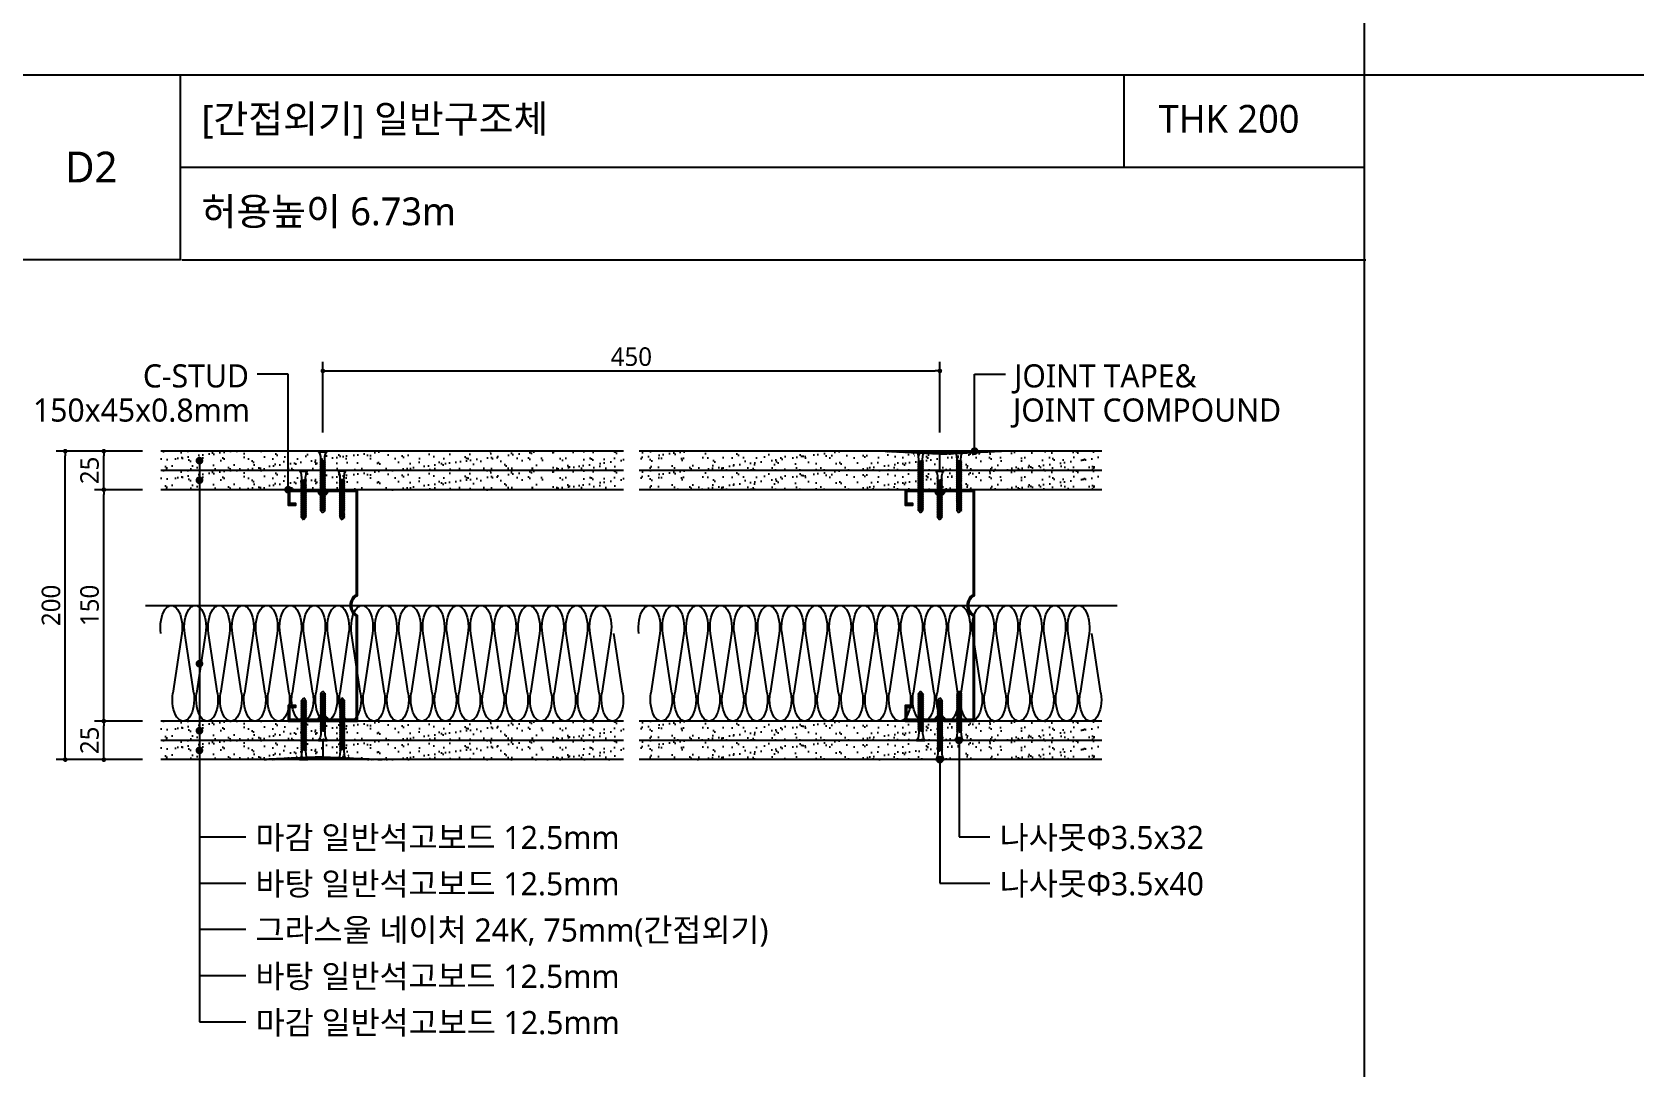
# Model space of a CAD drawing. Header units: millimetres. Extents: x 100 to 12387, y 55 to 2825.
# Drawn here: x 1899 to 2938, y 796 to 1468 of the extents above; entities that cross this region are included whole.
import ezdxf
from ezdxf.enums import TextEntityAlignment as Align

# ---------------------------------------------------------------- set-up
doc = ezdxf.new("R2010")
doc.units = ezdxf.units.MM
doc.header["$LTSCALE"] = 1000
doc.linetypes.add('CCEN', pattern=[35, 30, -2, 1, -2])
doc.layers.get('DEFPOINTS').update_dxf_attribs({"color": 161})
for name, color, linetype in [('CEN', 1, 'CCEN'), ('DIM', 7, 'Continuous'), ('HATCH', 8, 'Continuous'), ('TEXT', 7, 'Continuous'), ('경량철골', 2, 'Continuous'), ('나사못32', 8, 'Continuous'), ('나사못40', 8, 'Continuous'), ('단열재', 9, 'Continuous'), ('석고보드', 4, 'Continuous'), ('조인트컴파운드', 8, 'Continuous'), ('지시선', 1, 'Continuous')]:
    doc.layers.add(name, color=color, linetype=linetype)
doc.styles.add('맑은고딕', font='malgun_0.ttf')
doc.dimstyles.new('kcc', dxfattribs={"dimscale": 5, "dimtxt": 2, "dimasz": 2, "dimexe": 1.5, "dimexo": 2, "dimgap": 0.5, "dimtad": 1, "dimdec": 1, "dimrnd": 1.38778e-17, "dimzin": 12, "dimdsep": 46, "dimtxsty": '맑은고딕', "dimblk": 'DOT', "dimcen": 1, "dimdle": 1, "dimclrd": 1, "dimclre": 1, "dimclrt": 7, "dimazin": 0, "dimtfac": 3, "dimtdec": 1, "dimtix": 1, "dimtmove": 2, "dimatfit": 2, "dimldrblk": 'DOT', "dimfxl": 1, "dimtolj": 1, "dimtzin": 1, "dimlwd": -1, "dimlwe": -1, "dimarcsym": 0})

# ---------------------------------------------------------------- blocks, each defined once
blk = doc.blocks.new('kcc나사못32')
at = {"layer": '나사못32'}
for p, q in [((1.5, 30.6), (2.8, 32)), ((4, 30.5), (2.8, 32)), ((1.5, 29.9), (1, 29.6)), ((1, 29.6), (1.5, 29.3)), ((1.5, 28.6), (1, 28.3)), ((1, 28.3), (1.5, 28)), ((1.5, 27.3), (1, 27)), ((1, 27), (1.5, 26.7)), ((1.5, 26), (1, 25.7)), ((1, 25.7), (1.5, 25.4)), ((1.5, 24.7), (1, 24.4)), ((1, 24.4), (1.5, 24.1)), ((1.5, 23.4), (1, 23.1)), ((1, 23.1), (1.5, 22.8)), ((1.5, 22.1), (1, 21.8)), ((1, 21.8), (1.5, 21.5)), ((1.5, 20.8), (1, 20.5)), ((1.5, 30.6), (1.5, 29.9)), ((4, 30.5), (1.5, 29.9)), ((4, 29.9), (1.5, 29.9)), ((4, 29.9), (1.5, 29.3)), ((1.5, 29.3), (1.5, 28.6)), ((4, 29.2), (1.5, 28.6)), ((4, 28.6), (1.5, 28.6)), ((4, 28.6), (1.5, 28)), ((1.5, 28), (1.5, 27.3)), ((4, 27.9), (1.5, 27.3)), ((4, 27.3), (1.5, 27.3)), ((4, 27.3), (1.5, 26.7)), ((1.5, 26.7), (1.5, 26)), ((4, 26.6), (1.5, 26)), ((4, 26), (1.5, 26)), ((4, 26), (1.5, 25.4)), ((1.5, 25.4), (1.5, 24.7)), ((4, 25.3), (1.5, 24.7)), ((4, 24.7), (1.5, 24.7)), ((4, 24.7), (1.5, 24.1)), ((1.5, 24.1), (1.5, 23.4)), ((4, 24), (1.5, 23.4)), ((4, 23.4), (1.5, 23.4)), ((4, 23.4), (1.5, 22.8)), ((1.5, 22.8), (1.5, 22.1)), ((4, 22.7), (1.5, 22.1)), ((4, 22.1), (1.5, 22.1)), ((4, 22.1), (1.5, 21.5)), ((1.5, 21.5), (1.5, 20.8)), ((4, 21.4), (1.5, 20.8)), ((4, 20.8), (1.5, 20.8)), ((4, 20.8), (1.5, 20.2)), ((4, 30.5), (4.5, 30.2)), ((4.5, 30.2), (4, 29.9)), ((4, 29.9), (4, 29.2)), ((4, 29.2), (4.5, 28.9)), ((4.5, 28.9), (4, 28.6)), ((4, 28.6), (4, 27.9)), ((4, 27.9), (4.5, 27.6)), ((4.5, 27.6), (4, 27.3)), ((4, 27.3), (4, 26.6)), ((4, 26.6), (4.5, 26.3)), ((4.5, 26.3), (4, 26)), ((4, 26), (4, 25.3)), ((4, 25.3), (4.5, 25)), ((4.5, 25), (4, 24.7)), ((4, 24.7), (4, 24)), ((4, 24), (4.5, 23.7)), ((4.5, 23.7), (4, 23.4)), ((4, 23.4), (4, 22.7)), ((4, 22.7), (4.5, 22.4)), ((4.5, 22.4), (4, 22.1)), ((4, 22.1), (4, 21.4)), ((4, 21.4), (4.5, 21.1)), ((4.5, 21.1), (4, 20.8)), ((4, 20.8), (4, 20.1)), ((1, 20.5), (1.5, 20.2)), ((1.5, 19.5), (1, 19.2)), ((1, 19.2), (1.5, 18.9)), ((1.5, 18.2), (1, 17.9)), ((1, 17.9), (1.5, 17.6)), ((1.5, 16.9), (1, 16.6)), ((1, 16.6), (1.5, 16.3)), ((1.5, 15.6), (1, 15.3)), ((1, 15.3), (1.5, 15)), ((1.5, 14.3), (1, 14)), ((1, 14), (1.5, 13.7)), ((1.5, 13), (1, 12.7)), ((1, 12.7), (1.5, 12.4)), ((1.5, 11.7), (1, 11.4)), ((1, 11.4), (1.5, 11.1)), ((1.5, 10.4), (1, 10.1)), ((1.5, 20.2), (1.5, 19.5)), ((4, 20.1), (1.5, 19.5)), ((4, 19.5), (1.5, 19.5)), ((4, 19.5), (1.5, 18.9)), ((1.5, 18.9), (1.5, 18.2)), ((4, 18.8), (1.5, 18.2)), ((4, 18.2), (1.5, 18.2)), ((4, 18.2), (1.5, 17.6)), ((1.5, 17.6), (1.5, 16.9)), ((4, 17.5), (1.5, 16.9)), ((4, 16.9), (1.5, 16.9)), ((4, 16.9), (1.5, 16.3)), ((1.5, 16.3), (1.5, 15.6)), ((4, 16.2), (1.5, 15.6)), ((4, 15.6), (1.5, 15.6)), ((4, 15.6), (1.5, 15)), ((1.5, 15), (1.5, 14.3)), ((4, 14.9), (1.5, 14.3)), ((4, 14.3), (1.5, 14.3)), ((4, 14.3), (1.5, 13.7)), ((1.5, 13.7), (1.5, 13)), ((4, 13.6), (1.5, 13)), ((4, 13), (1.5, 13)), ((4, 13), (1.5, 12.4)), ((1.5, 12.4), (1.5, 11.7)), ((4, 12.3), (1.5, 11.7)), ((4, 11.7), (1.5, 11.7)), ((4, 11.7), (1.5, 11.1)), ((1.5, 11.1), (1.5, 10.4)), ((4, 11), (1.5, 10.4)), ((4, 10.4), (1.5, 10.4)), ((4, 10.4), (1.5, 9.8)), ((4, 20.1), (4.5, 19.8)), ((4.5, 19.8), (4, 19.5)), ((4, 19.5), (4, 18.8)), ((4, 18.8), (4.5, 18.5)), ((4.5, 18.5), (4, 18.2)), ((4, 18.2), (4, 17.5)), ((4, 17.5), (4.5, 17.2)), ((4.5, 17.2), (4, 16.9)), ((4, 16.9), (4, 16.2)), ((4, 16.2), (4.5, 15.9)), ((4.5, 15.9), (4, 15.6)), ((4, 15.6), (4, 14.9)), ((4, 14.9), (4.5, 14.6)), ((4.5, 14.6), (4, 14.3)), ((4, 14.3), (4, 13.6)), ((4, 13.6), (4.5, 13.3)), ((4.5, 13.3), (4, 13)), ((4, 13), (4, 12.3)), ((4, 12.3), (4.5, 12)), ((4.5, 12), (4, 11.7)), ((4, 11.7), (4, 11)), ((4, 11), (4.5, 10.7)), ((4.5, 10.7), (4, 10.4)), ((4, 10.4), (4, 9.7)), ((0, 0), (0, 0.4)), ((5.5, 0.4), (0, 0.4)), ((1, 10.1), (1.5, 9.8)), ((1.5, 9.1), (1, 8.8)), ((1, 8.8), (1.5, 8.5)), ((1.5, 7.8), (1, 7.5)), ((1, 7.5), (1.5, 7.2)), ((1.5, 6.5), (1, 6.2)), ((1, 6.2), (1.5, 5.9)), ((1.5, 9.8), (1.5, 9.1)), ((4, 9.7), (1.5, 9.1)), ((4, 9.1), (1.5, 9.1)), ((4, 9.1), (1.5, 8.5)), ((1.5, 8.5), (1.5, 7.8)), ((4, 8.4), (1.5, 7.8)), ((4, 7.8), (1.5, 7.8)), ((4, 7.8), (1.5, 7.2)), ((1.5, 7.2), (1.5, 6.5)), ((4, 7.1), (1.5, 6.5)), ((4, 6.5), (1.5, 6.5)), ((4, 6.5), (1.5, 5.9)), ((1.5, 5.9), (1.5, 5.4)), ((4, 9.7), (4.5, 9.4)), ((4.5, 9.4), (4, 9.1)), ((4, 9.1), (4, 8.4)), ((4, 8.4), (4.5, 8.1)), ((4.5, 8.1), (4, 7.8)), ((4, 7.8), (4, 7.1)), ((4, 7.1), (4.5, 6.8)), ((4.5, 6.8), (4, 6.5)), ((4, 6.5), (4, 5.4)), ((5.5, 0), (5.5, 0.4)), ((5.5, 0), (0, 0))]:
    blk.add_line(p, q, dxfattribs=at)
at = {"layer": '나사못32', "extrusion": (0, 0, -1)}
blk.add_ellipse((0, 5.4), major_axis=(0, 5), ratio=0.3, start_param=1.570796, end_param=3.141593, dxfattribs=at)
at = {"layer": '나사못32'}
blk.add_ellipse((5.5, 5.4), major_axis=(0, 5), ratio=0.3, start_param=1.570796, end_param=3.141593, dxfattribs=at)
blk = doc.blocks.new('kcc나사못40')
at = {"layer": '나사못40'}
for p, q in [((1.5, 38.5), (1, 38.2)), ((1, 38.2), (1.5, 37.9)), ((1.5, 37.2), (1, 36.9)), ((1, 36.9), (1.5, 36.6)), ((1.5, 35.9), (1, 35.6)), ((1, 35.6), (1.5, 35.3)), ((1.5, 34.6), (1, 34.3)), ((1, 34.3), (1.5, 34)), ((1.5, 33.3), (1, 33)), ((1, 33), (1.5, 32.7)), ((1.5, 32), (1, 31.7)), ((1, 31.7), (1.5, 31.4)), ((1.5, 38.5), (2.8, 40)), ((1.5, 38.5), (4, 37.9)), ((1.5, 37.9), (4, 37.3)), ((1.5, 37.9), (1.5, 37.2)), ((1.5, 37.9), (4, 37.9)), ((1.5, 37.2), (4, 36.6)), ((1.5, 36.6), (4, 36)), ((1.5, 36.6), (1.5, 35.9)), ((1.5, 36.6), (4, 36.6)), ((1.5, 35.9), (4, 35.3)), ((1.5, 35.3), (4, 34.7)), ((1.5, 35.3), (1.5, 34.6)), ((1.5, 35.3), (4, 35.3)), ((1.5, 34.6), (4, 34)), ((1.5, 34), (1.5, 33.3)), ((1.5, 34), (4, 33.4)), ((1.5, 34), (4, 34)), ((1.5, 33.3), (4, 32.7)), ((1.5, 32.7), (4, 32.1)), ((1.5, 32.7), (1.5, 32)), ((1.5, 32.7), (4, 32.7)), ((1.5, 32), (4, 31.4)), ((1.5, 31.4), (1.5, 30.7)), ((1.5, 31.4), (4, 30.8)), ((1.5, 31.4), (4, 31.4)), ((4, 38.6), (2.8, 40)), ((4, 38.6), (4, 37.9)), ((4, 37.9), (4.5, 37.6)), ((4.5, 37.6), (4, 37.3)), ((4, 37.3), (4, 36.6)), ((4, 36.6), (4.5, 36.3)), ((4.5, 36.3), (4, 36)), ((4, 36), (4, 35.3)), ((4, 35.3), (4.5, 35)), ((4.5, 35), (4, 34.7)), ((4, 34.7), (4, 34)), ((4, 34), (4.5, 33.7)), ((4.5, 33.7), (4, 33.4)), ((4, 33.4), (4, 32.7)), ((4, 32.7), (4.5, 32.4)), ((4.5, 32.4), (4, 32.1)), ((4, 32.1), (4, 31.4)), ((4, 31.4), (4.5, 31.1)), ((1.5, 30.7), (1, 30.4)), ((1, 30.4), (1.5, 30.1)), ((1.5, 29.4), (1, 29.1)), ((1, 29.1), (1.5, 28.8)), ((1.5, 28.1), (1, 27.8)), ((1, 27.8), (1.5, 27.5)), ((1.5, 26.8), (1, 26.5)), ((1, 26.5), (1.5, 26.2)), ((1.5, 25.5), (1, 25.2)), ((1, 25.2), (1.5, 24.9)), ((1.5, 24.2), (1, 23.9)), ((1, 23.9), (1.5, 23.6)), ((1.5, 22.9), (1, 22.6)), ((1, 22.6), (1.5, 22.3)), ((1.5, 21.6), (1, 21.3)), ((1, 21.3), (1.5, 21)), ((1.5, 30.7), (4, 30.1)), ((1.5, 30.1), (4, 29.5)), ((1.5, 30.1), (1.5, 29.4)), ((1.5, 30.1), (4, 30.1)), ((1.5, 29.4), (4, 28.8)), ((1.5, 28.8), (1.5, 28.1)), ((1.5, 28.8), (4, 28.2)), ((1.5, 28.8), (4, 28.8)), ((1.5, 28.1), (4, 27.5)), ((1.5, 27.5), (4, 26.9)), ((1.5, 27.5), (1.5, 26.8)), ((1.5, 27.5), (4, 27.5)), ((1.5, 26.8), (4, 26.2)), ((1.5, 26.2), (1.5, 25.5)), ((1.5, 26.2), (4, 25.6)), ((1.5, 26.2), (4, 26.2)), ((1.5, 25.5), (4, 24.9)), ((1.5, 24.9), (4, 24.3)), ((1.5, 24.9), (1.5, 24.2)), ((1.5, 24.9), (4, 24.9)), ((1.5, 24.2), (4, 23.6)), ((1.5, 23.6), (1.5, 22.9)), ((1.5, 23.6), (4, 23)), ((1.5, 23.6), (4, 23.6)), ((1.5, 22.9), (4, 22.3)), ((1.5, 22.3), (4, 21.7)), ((1.5, 22.3), (1.5, 21.6)), ((1.5, 22.3), (4, 22.3)), ((1.5, 21.6), (4, 21)), ((1.5, 21), (1.5, 20.3)), ((1.5, 21), (4, 20.4)), ((1.5, 21), (4, 21)), ((4.5, 31.1), (4, 30.8)), ((4, 30.8), (4, 30.1)), ((4, 30.1), (4.5, 29.8)), ((4.5, 29.8), (4, 29.5)), ((4, 29.5), (4, 28.8)), ((4, 28.8), (4.5, 28.5)), ((4.5, 28.5), (4, 28.2)), ((4, 28.2), (4, 27.5)), ((4, 27.5), (4.5, 27.2)), ((4.5, 27.2), (4, 26.9)), ((4, 26.9), (4, 26.2)), ((4, 26.2), (4.5, 25.9)), ((4.5, 25.9), (4, 25.6)), ((4, 25.6), (4, 24.9)), ((4, 24.9), (4.5, 24.6)), ((4.5, 24.6), (4, 24.3)), ((4, 24.3), (4, 23.6)), ((4, 23.6), (4.5, 23.3)), ((4.5, 23.3), (4, 23)), ((4, 23), (4, 22.3)), ((4, 22.3), (4.5, 22)), ((4.5, 22), (4, 21.7)), ((4, 21.7), (4, 21)), ((4, 21), (4.5, 20.7)), ((1.5, 20.3), (1, 20)), ((1, 20), (1.5, 19.7)), ((1.5, 19), (1, 18.7)), ((1, 18.7), (1.5, 18.4)), ((1.5, 17.7), (1, 17.4)), ((1, 17.4), (1.5, 17.1)), ((1.5, 16.4), (1, 16.1)), ((1, 16.1), (1.5, 15.8)), ((1.5, 15.1), (1, 14.8)), ((1, 14.8), (1.5, 14.5)), ((1.5, 13.8), (1, 13.5)), ((1, 13.5), (1.5, 13.2)), ((1.5, 12.5), (1, 12.2)), ((1, 12.2), (1.5, 11.9)), ((1.5, 11.2), (1, 10.9)), ((1, 10.9), (1.5, 10.6)), ((1.5, 20.3), (4, 19.7)), ((1.5, 19.7), (4, 19.1)), ((1.5, 19.7), (1.5, 19)), ((1.5, 19.7), (4, 19.7)), ((1.5, 19), (4, 18.4)), ((1.5, 18.4), (1.5, 17.7)), ((1.5, 18.4), (4, 17.8)), ((1.5, 18.4), (4, 18.4)), ((1.5, 17.7), (4, 17.1)), ((1.5, 17.1), (4, 16.5)), ((1.5, 17.1), (1.5, 16.4)), ((1.5, 17.1), (4, 17.1)), ((1.5, 16.4), (4, 15.8)), ((1.5, 15.8), (1.5, 15.1)), ((1.5, 15.8), (4, 15.2)), ((1.5, 15.8), (4, 15.8)), ((1.5, 15.1), (4, 14.5)), ((1.5, 14.5), (4, 13.9)), ((1.5, 14.5), (1.5, 13.8)), ((1.5, 14.5), (4, 14.5)), ((1.5, 13.8), (4, 13.2)), ((1.5, 13.2), (1.5, 12.5)), ((1.5, 13.2), (4, 12.6)), ((1.5, 13.2), (4, 13.2)), ((1.5, 12.5), (4, 11.9)), ((1.5, 11.9), (4, 11.3)), ((1.5, 11.9), (1.5, 11.2)), ((1.5, 11.9), (4, 11.9)), ((1.5, 11.2), (4, 10.6)), ((1.5, 10.6), (1.5, 9.9)), ((1.5, 10.6), (4, 10)), ((1.5, 10.6), (4, 10.6)), ((4.5, 20.7), (4, 20.4)), ((4, 20.4), (4, 19.7)), ((4, 19.7), (4.5, 19.4)), ((4.5, 19.4), (4, 19.1)), ((4, 19.1), (4, 18.4)), ((4, 18.4), (4.5, 18.1)), ((4.5, 18.1), (4, 17.8)), ((4, 17.8), (4, 17.1)), ((4, 17.1), (4.5, 16.8)), ((4.5, 16.8), (4, 16.5)), ((4, 16.5), (4, 15.8)), ((4, 15.8), (4.5, 15.5)), ((4.5, 15.5), (4, 15.2)), ((4, 15.2), (4, 14.5)), ((4, 14.5), (4.5, 14.2)), ((4.5, 14.2), (4, 13.9)), ((4, 13.9), (4, 13.2)), ((4, 13.2), (4.5, 12.9)), ((4.5, 12.9), (4, 12.6)), ((4, 12.6), (4, 11.9)), ((4, 11.9), (4.5, 11.6)), ((4.5, 11.6), (4, 11.3)), ((4, 11.3), (4, 10.6)), ((4, 10.6), (4.5, 10.3)), ((0, 0.4), (5.5, 0.4)), ((0, 0), (0, 0.4)), ((1.5, 9.9), (1, 9.6)), ((1, 9.6), (1.5, 9.3)), ((1.5, 8.6), (1, 8.3)), ((1, 8.3), (1.5, 8)), ((1.5, 7.3), (1, 7)), ((1, 7), (1.5, 6.7)), ((1.5, 9.9), (4, 9.3)), ((1.5, 9.3), (4, 8.7)), ((1.5, 9.3), (1.5, 8.6)), ((1.5, 9.3), (4, 9.3)), ((1.5, 8.6), (4, 8)), ((1.5, 8), (1.5, 7.3)), ((1.5, 8), (4, 7.4)), ((1.5, 8), (4, 8)), ((1.5, 7.3), (4, 6.7)), ((1.5, 6.7), (4, 6.1)), ((1.5, 6.7), (4, 6.7)), ((1.5, 6.7), (1.5, 5.4)), ((4.5, 10.3), (4, 10)), ((4, 10), (4, 9.3)), ((4, 9.3), (4.5, 9)), ((4.5, 9), (4, 8.7)), ((4, 8.7), (4, 8)), ((4, 8), (4.5, 7.7)), ((4.5, 7.7), (4, 7.4)), ((4, 7.4), (4, 6.7)), ((4, 6.7), (4.5, 6.4)), ((4.5, 6.4), (4, 6.1)), ((4, 6.1), (4, 5.4)), ((5.5, 0), (5.5, 0.4)), ((0, 0), (5.5, 0))]:
    blk.add_line(p, q, dxfattribs=at)
at = {"layer": '나사못40', "extrusion": (0, 0, -1)}
blk.add_ellipse((0, 5.4), major_axis=(0, -5), ratio=0.3, start_param=4.712389, end_param=6.283185, dxfattribs=at)
at = {"layer": '나사못40'}
blk.add_ellipse((5.5, 5.4), major_axis=(0, -5), ratio=0.3, start_param=4.712389, end_param=6.283185, dxfattribs=at)
blk = doc.blocks.new('_Dot')
at = {"color": 0, "linetype": 'ByBlock', "lineweight": -2}
blk.add_line((-0.5, 0), (-1, 0), dxfattribs=at)
at = {"color": 0, "linetype": 'ByBlock', "const_width": 0.5}
blk.add_lwpolyline([(-0.25, 0, 1), (0.25, 0, 1)], format="xyb", close=True, dxfattribs=at)
blk = doc.blocks.new('*D265')
at = {"layer": 'DEFPOINTS', "color": 0, "transparency": 16777216}
for p in [(1945.5, 1021), (1982.5, 1021), (1982.5, 996)]:
    blk.add_point(p, dxfattribs=at)
at = {"layer": 'DIM', "color": 1, "transparency": 16777216}
for p, q in [((1970.5, 1021), (1939.5, 1021)), ((1945.5, 999), (1945.5, 1018)), ((1970.5, 996), (1939.5, 996))]:
    blk.add_line(p, q, dxfattribs=at)
at = {"layer": 'DIM', "color": 1, "transparency": 16777216, "xscale": 2.999999999999998, "yscale": 2.999999999999998, "zscale": 2.999999999999998}
for p, rotation in [((1945.5, 1021), 90), ((1945.5, 996), 270)]:
    blk.add_blockref('_Dot', p, dxfattribs=dict(at, rotation=rotation))
at = {"layer": 'DIM', "color": 7, "transparency": 16777216, "insert": (1936.3, 1008.5), "char_height": 12, "attachment_point": 5, "rotation": 90, "style": '맑은고딕'}
blk.add_mtext('\\A1;25', dxfattribs=at)
blk = doc.blocks.new('*D266')
at = {"layer": 'DEFPOINTS', "color": 0, "transparency": 16777216}
for p in [(1945.5, 1171), (1982.5, 1171), (1982.5, 1021)]:
    blk.add_point(p, dxfattribs=at)
at = {"layer": 'DIM', "color": 1, "transparency": 16777216}
for p, q in [((1970.5, 1171), (1939.5, 1171)), ((1945.5, 1024), (1945.5, 1168)), ((1970.5, 1021), (1939.5, 1021))]:
    blk.add_line(p, q, dxfattribs=at)
at = {"layer": 'DIM', "color": 1, "transparency": 16777216, "xscale": 2.999999999999998, "yscale": 2.999999999999998, "zscale": 2.999999999999998}
for p, rotation in [((1945.5, 1171), 90), ((1945.5, 1021), 270)]:
    blk.add_blockref('_Dot', p, dxfattribs=dict(at, rotation=rotation))
at = {"layer": 'DIM', "color": 7, "transparency": 16777216, "insert": (1936.3, 1096), "char_height": 12, "attachment_point": 5, "rotation": 90, "style": '맑은고딕'}
blk.add_mtext('\\A1;150', dxfattribs=at)
blk = doc.blocks.new('*D267')
at = {"layer": 'DEFPOINTS', "color": 0, "transparency": 16777216}
for p in [(1945.5, 1196), (1982.5, 1196), (1982.5, 1171)]:
    blk.add_point(p, dxfattribs=at)
at = {"layer": 'DIM', "color": 1, "transparency": 16777216}
for p, q in [((1970.5, 1196), (1939.5, 1196)), ((1945.5, 1174), (1945.5, 1193)), ((1970.5, 1171), (1939.5, 1171))]:
    blk.add_line(p, q, dxfattribs=at)
at = {"layer": 'DIM', "color": 1, "transparency": 16777216, "xscale": 2.999999999999998, "yscale": 2.999999999999998, "zscale": 2.999999999999998}
for p, rotation in [((1945.5, 1196), 90), ((1945.5, 1171), 270)]:
    blk.add_blockref('_Dot', p, dxfattribs=dict(at, rotation=rotation))
at = {"layer": 'DIM', "color": 7, "transparency": 16777216, "insert": (1936.3, 1183.5), "char_height": 12, "attachment_point": 5, "rotation": 90, "style": '맑은고딕'}
blk.add_mtext('\\A1;25', dxfattribs=at)
blk = doc.blocks.new('*D268')
at = {"layer": 'DEFPOINTS', "color": 0, "transparency": 16777216}
for p in [(1920.5, 1196), (1982.5, 1196), (1982.5, 996)]:
    blk.add_point(p, dxfattribs=at)
at = {"layer": 'DIM', "color": 1, "transparency": 16777216}
for p, q in [((1970.5, 1196), (1914.5, 1196)), ((1920.5, 999), (1920.5, 1193)), ((1970.5, 996), (1914.5, 996))]:
    blk.add_line(p, q, dxfattribs=at)
at = {"layer": 'DIM', "color": 1, "transparency": 16777216, "xscale": 2.999999999999998, "yscale": 2.999999999999998, "zscale": 2.999999999999998}
for p, rotation in [((1920.5, 1196), 90), ((1920.5, 996), 270)]:
    blk.add_blockref('_Dot', p, dxfattribs=dict(at, rotation=rotation))
at = {"layer": 'DIM', "color": 7, "transparency": 16777216, "insert": (1911.3, 1096), "char_height": 12, "attachment_point": 5, "rotation": 90, "style": '맑은고딕'}
blk.add_mtext('\\A1;200', dxfattribs=at)
blk = doc.blocks.new('*D273')
at = {"layer": 'DEFPOINTS', "color": 0, "transparency": 16777216}
for p in [(2487.5, 1248), (2087.5, 1196), (2487.5, 1196)]:
    blk.add_point(p, dxfattribs=at)
at = {"layer": 'DIM', "color": 1, "transparency": 16777216}
for p, q in [((2087.5, 1208), (2087.5, 1254)), ((2090.5, 1248), (2484.5, 1248)), ((2487.5, 1208), (2487.5, 1254))]:
    blk.add_line(p, q, dxfattribs=at)
at = {"layer": 'DIM', "color": 1, "transparency": 16777216, "xscale": 2.999999999999998, "yscale": 2.999999999999998, "zscale": 2.999999999999998, "rotation": 180}
blk.add_blockref('_Dot', (2087.5, 1248), dxfattribs=at)
at = {"layer": 'DIM', "color": 1, "transparency": 16777216, "xscale": 2.999999999999998, "yscale": 2.999999999999998, "zscale": 2.999999999999998}
blk.add_blockref('_Dot', (2487.5, 1248), dxfattribs=at)
at = {"layer": 'DIM', "color": 7, "transparency": 16777216, "insert": (2287.5, 1257.2), "char_height": 12, "attachment_point": 5, "style": '맑은고딕'}
blk.add_mtext('\\A1;450', dxfattribs=at)
blk = doc.blocks.new('insulation2')
blk.add_lwpolyline([(0, 0.25, 1.344031), (0.35, 0.25), (0.2, 0.75, -1.344031), (0.55, 0.75), (0.4, 0.25)], format="xyb")

msp = doc.modelspace()

# ---------------------------------------------------------------- hatches: boundary and pattern name
at = {"layer": 'HATCH'}
h = msp.add_hatch(dxfattribs=at)
h.set_pattern_fill('AR-SAND', color=256, scale=0.2, style=0)
h.set_pattern_definition([(37.5, (-2752.824, -17623.809), (-0.3200063, 9.7882647), [0, -7.7216, 0, -8.636, 0, -8.255]), (7.5, (-2752.824, -17623.809), (8.990466, 14.336502), [0, -4.1656, 0, -6.9596, 0, -2.667]), (327.5, (-2759.072, -17623.809), (15.8198474, 0.0287437), [0, -2.54, 0, -9.144, 0, -11.938]), (317.5, (-2759.072, -17623.809), (15.271129, 4.458586), [0, -1.27, 0, -5.9944, 0, -6.858])])
h.paths.add_polyline_path([(2282.5, 1196), (1982.5, 1196), (1982.5, 1183.5), (2282.5, 1183.5)])
h = msp.add_hatch(dxfattribs=at)
h.set_pattern_fill('AR-SAND', color=256, scale=0.2, style=0)
h.set_pattern_definition([(37.5, (-2755.719, -17623.809), (-0.3200063, 9.7882647), [0, -7.7216, 0, -8.636, 0, -8.255]), (7.5, (-2755.719, -17623.809), (8.990466, 14.336502), [0, -4.1656, 0, -6.9596, 0, -2.667]), (327.5, (-2761.967, -17623.809), (15.8198474, 0.0287437), [0, -2.54, 0, -9.144, 0, -11.938]), (317.5, (-2761.967, -17623.809), (15.271129, 4.458586), [0, -1.27, 0, -5.9944, 0, -6.858])])
h.paths.add_polyline_path([(2592.5, 1196), (2292.5, 1196), (2292.5, 1183.5), (2592.5, 1183.5)])
h = msp.add_hatch(dxfattribs=at)
h.set_pattern_fill('AR-SAND', color=256, scale=0.2, style=0)
h.set_pattern_definition([(37.5, (-2752.824, -17636.309), (-0.3200063, 9.7882647), [0, -7.7216, 0, -8.636, 0, -8.255]), (7.5, (-2752.824, -17636.309), (8.990466, 14.336502), [0, -4.1656, 0, -6.9596, 0, -2.667]), (327.5, (-2759.072, -17636.309), (15.8198474, 0.0287437), [0, -2.54, 0, -9.144, 0, -11.938]), (317.5, (-2759.072, -17636.309), (15.271129, 4.458586), [0, -1.27, 0, -5.9944, 0, -6.858])])
h.paths.add_polyline_path([(2282.5, 1183.5), (1982.5, 1183.5), (1982.5, 1171), (2282.5, 1171)])
h = msp.add_hatch(dxfattribs=at)
h.set_pattern_fill('AR-SAND', color=256, scale=0.2, style=0)
h.set_pattern_definition([(37.5, (-2755.719, -17636.309), (-0.3200063, 9.7882647), [0, -7.7216, 0, -8.636, 0, -8.255]), (7.5, (-2755.719, -17636.309), (8.990466, 14.336502), [0, -4.1656, 0, -6.9596, 0, -2.667]), (327.5, (-2761.967, -17636.309), (15.8198474, 0.0287437), [0, -2.54, 0, -9.144, 0, -11.938]), (317.5, (-2761.967, -17636.309), (15.271129, 4.458586), [0, -1.27, 0, -5.9944, 0, -6.858])])
h.paths.add_polyline_path([(2592.5, 1183.5), (2292.5, 1183.5), (2292.5, 1171), (2592.5, 1171)])
h = msp.add_hatch(dxfattribs=at)
h.set_pattern_fill('AR-SAND', color=256, scale=0.2, style=0)
h.set_pattern_definition([(37.5, (-2752.824, -17798.809), (-0.3200063, 9.7882647), [0, -7.7216, 0, -8.636, 0, -8.255]), (7.5, (-2752.824, -17798.809), (8.990466, 14.336502), [0, -4.1656, 0, -6.9596, 0, -2.667]), (327.5, (-2759.072, -17798.809), (15.8198474, 0.0287437), [0, -2.54, 0, -9.144, 0, -11.938]), (317.5, (-2759.072, -17798.809), (15.271129, 4.458586), [0, -1.27, 0, -5.9944, 0, -6.858])])
h.paths.add_polyline_path([(2282.5, 1021), (1982.5, 1021), (1982.5, 1008.5), (2282.5, 1008.5)])
h = msp.add_hatch(dxfattribs=at)
h.set_pattern_fill('AR-SAND', color=256, scale=0.2, style=0)
h.set_pattern_definition([(37.5, (-2755.719, -17798.809), (-0.3200063, 9.7882647), [0, -7.7216, 0, -8.636, 0, -8.255]), (7.5, (-2755.719, -17798.809), (8.990466, 14.336502), [0, -4.1656, 0, -6.9596, 0, -2.667]), (327.5, (-2761.967, -17798.809), (15.8198474, 0.0287437), [0, -2.54, 0, -9.144, 0, -11.938]), (317.5, (-2761.967, -17798.809), (15.271129, 4.458586), [0, -1.27, 0, -5.9944, 0, -6.858])])
h.paths.add_polyline_path([(2592.5, 1021), (2292.5, 1021), (2292.5, 1008.5), (2592.5, 1008.5)])
h = msp.add_hatch(dxfattribs=at)
h.set_pattern_fill('AR-SAND', color=256, scale=0.2, style=0)
h.set_pattern_definition([(37.5, (-2752.824, -17811.309), (-0.3200063, 9.7882647), [0, -7.7216, 0, -8.636, 0, -8.255]), (7.5, (-2752.824, -17811.309), (8.990466, 14.336502), [0, -4.1656, 0, -6.9596, 0, -2.667]), (327.5, (-2759.072, -17811.309), (15.8198474, 0.0287437), [0, -2.54, 0, -9.144, 0, -11.938]), (317.5, (-2759.072, -17811.309), (15.271129, 4.458586), [0, -1.27, 0, -5.9944, 0, -6.858])])
h.paths.add_polyline_path([(2282.5, 1008.5), (1982.5, 1008.5), (1982.5, 996), (2282.5, 996)])
h = msp.add_hatch(dxfattribs=at)
h.set_pattern_fill('AR-SAND', color=256, scale=0.2, style=0)
h.set_pattern_definition([(37.5, (-2755.719, -17811.309), (-0.3200063, 9.7882647), [0, -7.7216, 0, -8.636, 0, -8.255]), (7.5, (-2755.719, -17811.309), (8.990466, 14.336502), [0, -4.1656, 0, -6.9596, 0, -2.667]), (327.5, (-2761.967, -17811.309), (15.8198474, 0.0287437), [0, -2.54, 0, -9.144, 0, -11.938]), (317.5, (-2761.967, -17811.309), (15.271129, 4.458586), [0, -1.27, 0, -5.9944, 0, -6.858])])
h.paths.add_polyline_path([(2592.5, 1008.5), (2292.5, 1008.5), (2292.5, 996), (2592.5, 996)])
at = {"layer": '조인트컴파운드'}
h = msp.add_hatch(dxfattribs=at)
h.set_pattern_fill('ANSI31', color=8, scale=0.1, style=0)
h.set_pattern_definition([(45, (-2778.4932, -17471.35447), (-0.224506403, 0.224506403), [])])
edge = h.paths.add_edge_path()
edge.add_ellipse((2469.75, 1190.6), major_axis=(0, 5), ratio=0.3, start_angle=329.47264, end_angle=360)
edge.add_line((2469.75, 1195.6), (2469.75, 1196))
edge.add_line((2469.75, 1196), (2447.5, 1196))
edge.add_line((2447.5, 1196), (2470.51, 1194.91))
h.paths.add_polyline_path([(2475.25, 1196), (2469.75, 1196), (2469.75, 1195.6), (2475.25, 1195.6)])
edge = h.paths.add_edge_path()
edge.add_ellipse((2475.25, 1190.6), major_axis=(0, 5), ratio=0.3, start_angle=360, end_angle=394.46827)
edge.add_line((2475.23, 1195.6), (2469.77, 1195.6))
edge.add_ellipse((2469.75, 1190.6), major_axis=(0, 5), ratio=0.3, start_angle=329.47264, end_angle=360, ccw=False)
edge.add_line((2470.51, 1194.91), (2474.4, 1194.72))
edge = h.paths.add_edge_path()
edge.add_line((2527.5, 1196), (2475.25, 1196))
edge.add_line((2475.25, 1196), (2475.25, 1195.6))
edge.add_ellipse((2475.25, 1190.6), major_axis=(0, 5), ratio=0.3, start_angle=360, end_angle=394.46827)
edge.add_line((2474.4, 1194.72), (2487.5, 1194.1))
edge.add_line((2487.5, 1194.1), (2527.5, 1196))
h = msp.add_hatch(dxfattribs=at)
h.set_pattern_fill('ANSI31', color=8, scale=0.1, style=0)
h.set_pattern_definition([(45, (-2728.4932, -17556.35447), (-0.224506403, 0.224506403), [])])
edge = h.paths.add_edge_path()
edge.add_ellipse((2069.75, 1001.4), major_axis=(0, 5), ratio=0.3, start_angle=180, end_angle=210.52736)
edge.add_line((2070.51, 997.09), (2047.5, 996))
edge.add_line((2047.5, 996), (2069.75, 996))
edge.add_line((2069.75, 996), (2069.75, 996.4))
edge = h.paths.add_edge_path()
edge.add_ellipse((2099.75, 1001.4), major_axis=(0, 5), ratio=0.3, start_angle=180, end_angle=214.46827)
edge.add_line((2100.6, 997.28), (2087.5, 997.9))
edge.add_line((2087.5, 997.9), (2074.4, 997.28))
edge.add_ellipse((2075.25, 1001.4), major_axis=(0, 5), ratio=0.3, start_angle=145.53173, end_angle=180)
edge.add_line((2075.25, 996.4), (2075.25, 996))
edge.add_line((2075.25, 996), (2099.75, 996))
edge.add_line((2099.75, 996), (2099.75, 996.4))
edge = h.paths.add_edge_path()
edge.add_ellipse((2105.25, 1001.4), major_axis=(0, 5), ratio=0.3, start_angle=149.47264, end_angle=180)
edge.add_line((2105.25, 996.4), (2105.25, 996))
edge.add_line((2105.25, 996), (2127.5, 996))
edge.add_line((2127.5, 996), (2104.49, 997.09))
edge = h.paths.add_edge_path()
edge.add_ellipse((2075.25, 1001.4), major_axis=(0, 5), ratio=0.3, start_angle=145.53173, end_angle=180, ccw=False)
edge.add_line((2074.4, 997.28), (2070.51, 997.09))
edge.add_ellipse((2069.75, 1001.4), major_axis=(0, 5), ratio=0.3, start_angle=180, end_angle=210.52736, ccw=False)
edge.add_line((2069.75, 996.4), (2075.25, 996.4))
h.paths.add_polyline_path([(2075.25, 996.4), (2069.75, 996.4), (2069.75, 996), (2075.25, 996)])
edge = h.paths.add_edge_path()
edge.add_ellipse((2105.25, 1001.4), major_axis=(0, 5), ratio=0.3, start_angle=149.47264, end_angle=180, ccw=False)
edge.add_line((2104.49, 997.09), (2100.6, 997.28))
edge.add_ellipse((2099.75, 1001.4), major_axis=(0, 5), ratio=0.3, start_angle=180, end_angle=214.46827, ccw=False)
edge.add_line((2099.75, 996.4), (2105.25, 996.4))
h.paths.add_polyline_path([(2105.25, 996.4), (2099.75, 996.4), (2099.75, 996), (2105.25, 996)])

# ---------------------------------------------------------------- linework, layer by layer
for p, q in [((2762.5, 2825), (2762.5, 55)), ((100, 1440), (3650, 1440)), ((2606.96, 1380), (2606.96, 1440)), ((1995, 1380), (2762.5, 1380)), ((1996.1, 1320), (2763.6, 1320))]:
    msp.add_line(p, q)
msp.add_lwpolyline([(1875, 1440), (1995, 1440), (1995, 1320), (1875, 1320)], close=True)
at = {"layer": 'CEN', "ltscale": 0.1}
msp.add_line((1972.5, 1096), (2602.5, 1096), dxfattribs=at)
at = {"layer": '경량철골'}
for points in [[(2109, 1088.93), (2109, 1022), (2090.85, 1022, 0.745356), (2084.15, 1022), (2066, 1022), (2066, 1030), (2070, 1030), (2070, 1031), (2065, 1031), (2065, 1021), (2085, 1021, -1), (2090, 1021), (2110, 1021), (2110, 1089.5, -0.5899975), (2110, 1102.5), (2110, 1171), (2090, 1171, -1), (2085, 1171), (2065, 1171), (2065, 1161), (2070, 1161), (2070, 1162), (2066, 1162), (2066, 1170), (2084.15, 1170, 0.745356), (2090.85, 1170), (2109, 1170), (2109, 1103.07, 0.5427831)], [(2509, 1088.93), (2509, 1022), (2490.85, 1022, 0.745356), (2484.15, 1022), (2466, 1022), (2466, 1030), (2470, 1030), (2470, 1031), (2465, 1031), (2465, 1021), (2485, 1021, -1), (2490, 1021), (2510, 1021), (2510, 1089.5, -0.5899975), (2510, 1102.5), (2510, 1171), (2490, 1171, -1), (2485, 1171), (2465, 1171), (2465, 1161), (2470, 1161), (2470, 1162), (2466, 1162), (2466, 1170), (2484.15, 1170, 0.745356), (2490.85, 1170), (2509, 1170), (2509, 1103.07, 0.5427831)]]:
    msp.add_lwpolyline(points, format="xyb", close=True, dxfattribs=at)
at = {"layer": '석고보드'}
for p, q in [((2282.5, 1196), (1982.5, 1196)), ((2592.5, 1196), (2292.5, 1196)), ((2487.5, 1194.1), (2447.5, 1196)), ((2487.5, 1194.1), (2527.5, 1196)), ((2487.5, 1183.5), (2487.5, 1194.1)), ((2282.5, 1183.5), (1982.5, 1183.5)), ((2087.5, 1183.5), (2087.5, 1171)), ((2592.5, 1183.5), (2292.5, 1183.5)), ((2282.5, 1171), (1982.5, 1171)), ((2592.5, 1171), (2292.5, 1171)), ((2282.5, 1021), (1982.5, 1021)), ((2592.5, 1021), (2292.5, 1021)), ((2487.5, 1008.5), (2487.5, 1021)), ((2282.5, 1008.5), (1982.5, 1008.5)), ((2087.5, 1008.5), (2087.5, 997.9)), ((2592.5, 1008.5), (2292.5, 1008.5)), ((2087.5, 997.9), (2047.5, 996)), ((2087.5, 997.9), (2127.5, 996)), ((2282.5, 996), (1982.5, 996)), ((2592.5, 996), (2292.5, 996))]:
    msp.add_line(p, q, dxfattribs=at)
at = {"layer": '지시선', "color": 1}
for p, q in [((2007.5, 946), (2037.5, 946)), ((2007.5, 916), (2037.5, 916)), ((2007.5, 886), (2037.5, 886)), ((2007.5, 856), (2037.5, 856))]:
    msp.add_line(p, q, dxfattribs=at)
at = {"layer": '지시선', "const_width": 2.5}
for points in [[(2006.25, 1177.16, 1), (2008.75, 1177.16, 1)], [(2006.25, 1058.21, 1), (2008.75, 1058.21, 1)], [(2006.25, 1014.74, 1), (2008.75, 1014.74, 1)], [(2006.25, 1002, 1), (2008.75, 1002, 1)]]:
    msp.add_lwpolyline(points, format="xyb", close=True, dxfattribs=at)

# ---------------------------------------------------------------- block references
at = {"layer": '나사못32', "rotation": 179.9999999997916}
for p in [(2077.82, 1183.5), (2490.25, 1183.5)]:
    msp.add_blockref('kcc나사못32', p, dxfattribs=at)
at = {"layer": '나사못32', "xscale": -1}
for p, rotation in [((2097.18, 1183.5), 180), ((2090.25, 1008.5), 359.9999999997916), ((2477.82, 1008.5), 359.9999999997916)]:
    msp.add_blockref('kcc나사못32', p, dxfattribs=dict(at, rotation=rotation))
at = {"layer": '나사못32'}
msp.add_blockref('kcc나사못32', (2497.18, 1008.5), dxfattribs=at)
at = {"layer": '나사못40', "xscale": -1, "rotation": 180}
for p in [(2084.75, 1196), (2472.32, 1196)]:
    msp.add_blockref('kcc나사못40', p, dxfattribs=at)
at = {"layer": '나사못40', "rotation": 180}
msp.add_blockref('kcc나사못40', (2502.68, 1196), dxfattribs=at)
at = {"layer": '나사못40', "extrusion": (0, 0, -1), "xscale": -1, "zscale": -1}
for p in [(-2072.32, 996), (-2484.75, 996)]:
    msp.add_blockref('kcc나사못40', p, dxfattribs=at)
at = {"layer": '나사못40', "extrusion": (0, 0, -1), "zscale": -1}
msp.add_blockref('kcc나사못40', (-2102.68, 996), dxfattribs=at)
at = {"layer": '단열재', "xscale": -38.64342015908724, "yscale": 77.28684031817448, "zscale": 38.64342015908724, "rotation": 180, "row_count": 1, "column_count": 19, "row_spacing": 0, "column_spacing": -15.4573680636349}
for p in [(1982.5, 1097.14), (2292.43, 1097.14)]:
    msp.add_blockref('insulation2', p, dxfattribs=at)

# ---------------------------------------------------------------- texts
at = {"layer": 'TEXT', "style": '맑은고딕'}
for s, height, p in [('[간접외기] 일반구조체', 18, (2008.84, 1402.47)), ('허용높이 6.73m', 18, (2008.84, 1342.47)), ('JOINT TAPE&', 15, (2535.64, 1237.29)), ('JOINT COMPOUND', 15, (2534.94, 1215.14)), ('마감 일반석고보드 12.5mm', 15, (2043.83, 938.04)), ('나사못Φ3.5x32', 15, (2526.26, 938.04)), ('바탕 일반석고보드 12.5mm', 15, (2043.83, 908.04)), ('나사못Φ3.5x40', 15, (2526.26, 908.04)), ('그라스울 네이처 24K, 75mm(간접외기)', 15, (2043.83, 878.04)), ('바탕 일반석고보드 12.5mm', 15, (2043.83, 848.04)), ('마감 일반석고보드 12.5mm', 15, (2043.97, 818.04))]:
    msp.add_text(s, height=height, dxfattribs=at).set_placement(p)
for s, height, p in [('THK 200', 18, (2675.02, 1402.47)), ('D2', 20, (1937.44, 1370.17))]:
    msp.add_text(s, height=height, dxfattribs=at).set_placement(p, align=Align.CENTER)
for s, p in [('C-STUD', (2039.59, 1237.29)), ('150x45x0.8mm', (2040.24, 1215.14))]:
    msp.add_text(s, height=15, dxfattribs=at).set_placement(p, align=Align.RIGHT)

# ---------------------------------------------------------------- dimensions: what is measured, and where the dimension line sits
at = {"layer": 'DIM'}
dim = msp.add_linear_dim(base=(2487.5, 1248), p1=(2087.5, 1196), p2=(2487.5, 1196), text='450', dimstyle='kcc', override={"dimscale": 6, "dimtxt": 2, "dimasz": 0.5, "dimexe": 1, "dimgap": 0.5}, dxfattribs=at)
dim.commit()
dim.dimension.update_dxf_attribs({"geometry": '*D273', "text_midpoint": (2287.5, 1257.2)})
for base, p1, p2, override, picture, middle in [((1920.5, 1196), (1982.5, 996), (1982.5, 1196), {"dimscale": 6, "dimtxt": 2, "dimasz": 0.5, "dimexe": 1, "dimgap": 0.5, "dimdle": 1}, '*D268', (1911.3, 1096)), ((1945.5, 1196), (1982.5, 1171), (1982.5, 1196), {"dimscale": 6, "dimtxt": 2, "dimasz": 0.5, "dimexe": 1, "dimgap": 0.5}, '*D267', (1936.3, 1183.5)), ((1945.5, 1171), (1982.5, 1021), (1982.5, 1171), {"dimscale": 6, "dimtxt": 2, "dimasz": 0.5, "dimexe": 1, "dimgap": 0.5}, '*D266', (1936.27, 1096)), ((1945.5, 1021), (1982.5, 996), (1982.5, 1021), {"dimscale": 6, "dimtxt": 2, "dimasz": 0.5, "dimexe": 1, "dimgap": 0.5}, '*D265', (1936.3, 1008.5))]:
    dim = msp.add_linear_dim(base=base, p1=p1, p2=p2, angle=90, dimstyle='kcc', override=override, dxfattribs=at)
    dim.commit()
    dim.dimension.update_dxf_attribs({"geometry": picture, "text_midpoint": middle})

# ---------------------------------------------------------------- leaders
at = {"layer": '지시선'}
for points in [[(2065, 1171), (2065, 1246), (2045, 1246)], [(2510, 1196), (2510, 1246), (2530, 1246)], [(2007.5, 1189.83), (2007.5, 826), (2037.5, 826)], [(2499.93, 1008.5), (2499.93, 946), (2519.93, 946)], [(2487.5, 996), (2487.5, 916), (2519.93, 916)]]:
    msp.add_leader(points, dimstyle='kcc', override={"dimscale": 1, "dimasz": 5, "dimgap": 0.625, "dimtad": 0, "dimldrblk": 'Dot'}, dxfattribs=at)

doc.saveas('drawing.dxf')
